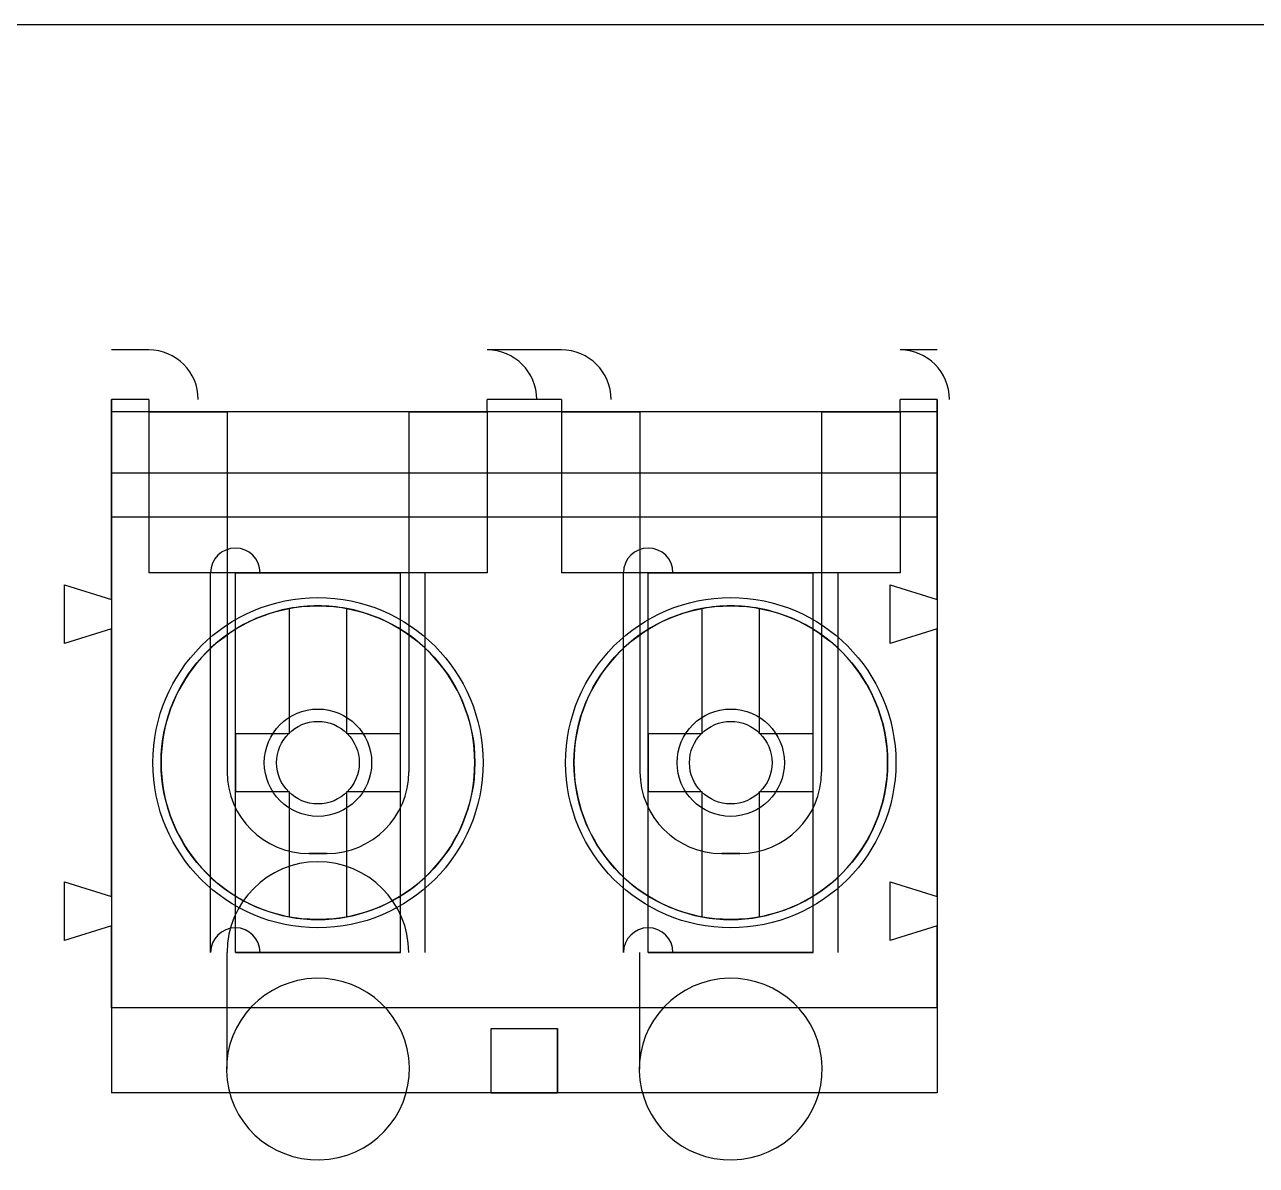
# Model space of a CAD drawing. Header units: millimetres. Extents: x 111.8 to 160, y -132.1 to -43.2.
# Drawn here: x 130.18 to 145.1, y -57 to -43.18 of the extents above; entities that cross this region are included whole.
import ezdxf

# ---------------------------------------------------------------- set-up
doc = ezdxf.new("R2010")
doc.units = ezdxf.units.MM
doc.layers.add('Feature', color=7, linetype='CONTINUOUS')

msp = doc.modelspace()

# ---------------------------------------------------------------- linework, layer by layer
at = {"layer": 'Feature'}
for p, q in [((114.3, -43.18), (157.48, -43.18)), ((114.3, -43.18, 1.58), (157.48, -43.18, 1.58)), ((114.3, -43.18, 1.58), (157.48, -43.18, 1.58)), ((114.3, -43.18), (157.48, -43.18)), ((131.685, -47.1208, 8.13), (131.235, -47.1208, 8.13)), ((131.235, -47.1208, 8.13), (131.235, -47.1208, 5.83)), ((131.685, -47.1208, 8.13), (131.235, -47.1208, 8.13)), ((131.235, -47.1208, 8.13), (131.235, -47.1208, 5.83)), ((131.685, -47.1208, 5.83), (131.235, -47.1208, 5.83)), ((131.685, -47.1208, 5.83), (131.235, -47.1208, 5.83)), ((131.685, -47.1208, 8.13), (131.685, -47.1208, 5.83)), ((131.685, -47.1208, 8.13), (131.685, -47.1208, 5.83)), ((135.785, -47.1208, 5.83), (135.785, -47.1208, 8.13)), ((136.685, -47.1208, 5.83), (135.785, -47.1208, 5.83)), ((136.685, -47.1208, 8.13), (135.785, -47.1208, 8.13)), ((136.685, -47.1208, 8.13), (135.785, -47.1208, 8.13)), ((135.785, -47.1208, 5.83), (135.785, -47.1208, 8.13)), ((136.685, -47.1208, 5.83), (135.785, -47.1208, 5.83)), ((136.685, -47.1208, 8.13), (136.685, -47.1208, 5.83)), ((136.685, -47.1208, 8.13), (136.685, -47.1208, 5.83)), ((140.785, -47.1208, 5.83), (140.785, -47.1208, 8.13)), ((141.235, -47.1208, 8.13), (140.785, -47.1208, 8.13)), ((141.235, -47.1208, 5.83), (140.785, -47.1208, 5.83)), ((141.235, -47.1208, 8.13), (140.785, -47.1208, 8.13)), ((140.785, -47.1208, 5.83), (140.785, -47.1208, 8.13)), ((141.235, -47.1208, 5.83), (140.785, -47.1208, 5.83)), ((141.235, -47.1208, 8.13), (141.235, -47.1208, 5.83)), ((141.235, -47.1208, 8.13), (141.235, -47.1208, 5.83)), ((131.685, -47.7208, 8.73), (131.235, -47.7208, 8.73)), ((131.235, -48.6148, 8.73), (131.235, -47.7208, 8.73)), ((131.685, -47.7208, 8.73), (131.235, -47.7208, 8.73)), ((131.235, -47.7208, 5.23), (131.235, -47.8708, 5.23)), ((131.235, -48.6148, 8.73), (131.235, -47.7208, 8.73)), ((131.685, -47.7208, 5.23), (131.235, -47.7208, 5.23)), ((131.685, -47.7208, 5.23), (131.235, -47.7208, 5.23)), ((131.235, -47.7208, 5.23), (131.235, -47.8708, 5.23)), ((131.685, -47.7208, 8.73), (131.685, -47.8708, 8.73)), ((131.685, -47.7208, 5.23), (131.685, -47.8708, 5.23)), ((131.685, -47.7208, 8.73), (131.685, -47.8708, 8.73)), ((131.685, -47.7208, 5.23), (131.685, -47.8708, 5.23)), ((136.685, -47.7208, 5.23), (135.785, -47.7208, 5.23)), ((135.785, -47.8708, 5.23), (135.785, -47.7208, 5.23)), ((135.785, -47.8708, 8.73), (135.785, -47.7208, 8.73)), ((135.785, -47.8708, 5.23), (135.785, -47.7208, 5.23)), ((136.685, -47.7208, 5.23), (135.785, -47.7208, 5.23)), ((136.685, -47.7208, 8.73), (135.785, -47.7208, 8.73)), ((135.785, -47.8708, 8.73), (135.785, -47.7208, 8.73)), ((136.685, -47.7208, 8.73), (135.785, -47.7208, 8.73)), ((136.685, -47.7208, 5.23), (136.685, -47.8708, 5.23)), ((136.685, -47.7208, 5.23), (136.685, -47.8708, 5.23)), ((136.685, -47.7208, 8.73), (136.685, -47.8708, 8.73)), ((136.685, -47.7208, 8.73), (136.685, -47.8708, 8.73)), ((141.235, -47.7208, 8.73), (140.785, -47.7208, 8.73)), ((140.785, -47.8708, 8.73), (140.785, -47.7208, 8.73)), ((140.785, -47.8708, 8.73), (140.785, -47.7208, 8.73)), ((140.785, -47.8708, 5.23), (140.785, -47.7208, 5.23)), ((141.235, -47.7208, 8.73), (140.785, -47.7208, 8.73)), ((141.235, -47.7208, 5.23), (140.785, -47.7208, 5.23)), ((140.785, -47.8708, 5.23), (140.785, -47.7208, 5.23)), ((141.235, -47.7208, 5.23), (140.785, -47.7208, 5.23)), ((141.235, -48.6148, 8.73), (141.235, -47.7208, 8.73)), ((141.235, -47.7208, 5.23), (141.235, -47.8708, 5.23)), ((141.235, -48.6148, 8.73), (141.235, -47.7208, 8.73)), ((141.235, -47.7208, 5.23), (141.235, -47.8708, 5.23)), ((132.635, -47.8708, 1.63), (131.235, -47.8708, 1.63)), ((131.235, -47.8708, 1.63), (131.235, -56.1208, 1.63)), ((131.235, -47.8708, 5.23), (131.235, -47.8708, 1.63)), ((131.235, -47.8708, 1.63), (131.235, -56.1208, 1.63)), ((131.685, -47.8708, 5.23), (131.235, -47.8708, 5.23)), ((131.235, -47.8708, 5.23), (131.235, -47.8708, 1.63)), ((132.635, -47.8708, 1.63), (131.235, -47.8708, 1.63)), ((131.685, -47.8708, 5.23), (131.235, -47.8708, 5.23)), ((135.785, -47.8708, 8.73), (131.685, -47.8708, 8.73)), ((131.685, -47.8708, 8.13), (131.685, -47.8708, 8.73)), ((135.785, -47.8708, 8.73), (131.685, -47.8708, 8.73)), ((135.785, -47.8708, 8.13), (131.685, -47.8708, 8.13)), ((135.785, -47.8708, 8.13), (131.685, -47.8708, 8.13)), ((131.685, -47.8708, 8.13), (131.685, -49.8208, 8.13)), ((131.685, -47.8708, 8.13), (131.685, -47.8708, 8.73)), ((131.685, -47.8708, 8.13), (131.685, -49.8208, 8.13)), ((131.685, -47.8708, 2.43), (131.685, -49.8208, 2.43)), ((131.685, -47.8708, 5.23), (131.685, -47.8708, 2.43)), ((131.685, -47.8708, 2.43), (132.635, -47.8708, 2.43)), ((131.685, -47.8708, 5.23), (131.685, -47.8708, 2.43)), ((131.685, -47.8708, 2.43), (131.685, -49.8208, 2.43)), ((131.685, -47.8708, 2.43), (132.635, -47.8708, 2.43)), ((132.635, -47.8708, 1.63), (132.635, -52.2308, 1.63)), ((132.635, -47.8708, 1.63), (132.635, -47.8708, 2.43)), ((132.635, -47.8708, 1.63), (132.635, -52.2308, 1.63)), ((132.635, -47.8708, 2.43), (132.635, -49.8208, 2.43)), ((132.635, -47.8708, 1.63), (132.635, -47.8708, 2.43)), ((132.635, -47.8708, 2.43), (132.635, -49.8208, 2.43)), ((134.835, -47.8708, 2.43), (135.785, -47.8708, 2.43)), ((134.835, -47.8708, 2.43), (134.835, -47.8708, 1.63)), ((137.635, -47.8708, 1.63), (134.835, -47.8708, 1.63)), ((137.635, -47.8708, 1.63), (134.835, -47.8708, 1.63)), ((134.835, -47.8708, 1.63), (134.835, -52.2308, 1.63)), ((134.835, -47.8708, 2.43), (134.835, -49.8208, 2.43)), ((134.835, -47.8708, 1.63), (134.835, -52.2308, 1.63)), ((134.835, -47.8708, 2.43), (134.835, -47.8708, 1.63)), ((134.835, -47.8708, 2.43), (134.835, -49.8208, 2.43)), ((134.835, -47.8708, 2.43), (135.785, -47.8708, 2.43)), ((136.685, -47.8708, 5.23), (135.785, -47.8708, 5.23)), ((136.685, -47.8708, 5.23), (135.785, -47.8708, 5.23)), ((135.785, -47.8708, 2.43), (135.785, -47.8708, 5.23)), ((135.785, -47.8708, 2.43), (135.785, -47.8708, 5.23)), ((135.785, -47.8708, 2.43), (135.785, -49.8208, 2.43)), ((135.785, -47.8708, 8.13), (135.785, -49.8208, 8.13)), ((135.785, -47.8708, 8.13), (135.785, -47.8708, 8.73)), ((135.785, -47.8708, 2.43), (135.785, -49.8208, 2.43)), ((135.785, -47.8708, 8.13), (135.785, -47.8708, 8.73)), ((135.785, -47.8708, 8.13), (135.785, -49.8208, 8.13)), ((136.685, -47.8708, 8.13), (136.685, -47.8708, 8.73)), ((136.685, -47.8708, 8.13), (136.685, -49.8208, 8.13)), ((136.685, -47.8708, 2.43), (136.685, -49.8208, 2.43)), ((136.685, -47.8708, 5.23), (136.685, -47.8708, 2.43)), ((136.685, -47.8708, 2.43), (137.635, -47.8708, 2.43)), ((136.685, -47.8708, 5.23), (136.685, -47.8708, 2.43)), ((140.785, -47.8708, 8.73), (136.685, -47.8708, 8.73)), ((140.785, -47.8708, 8.13), (136.685, -47.8708, 8.13)), ((136.685, -47.8708, 8.13), (136.685, -47.8708, 8.73)), ((140.785, -47.8708, 8.73), (136.685, -47.8708, 8.73)), ((136.685, -47.8708, 2.43), (136.685, -49.8208, 2.43)), ((136.685, -47.8708, 2.43), (137.635, -47.8708, 2.43)), ((140.785, -47.8708, 8.13), (136.685, -47.8708, 8.13)), ((136.685, -47.8708, 8.13), (136.685, -49.8208, 8.13)), ((137.635, -47.8708, 1.63), (137.635, -47.8708, 2.43)), ((137.635, -47.8708, 2.43), (137.635, -49.8208, 2.43)), ((137.635, -47.8708, 1.63), (137.635, -52.2308, 1.63)), ((137.635, -47.8708, 1.63), (137.635, -52.2308, 1.63)), ((137.635, -47.8708, 2.43), (137.635, -49.8208, 2.43)), ((137.635, -47.8708, 1.63), (137.635, -47.8708, 2.43)), ((141.235, -47.8708, 1.63), (139.835, -47.8708, 1.63)), ((139.835, -47.8708, 1.63), (139.835, -52.2308, 1.63)), ((139.835, -47.8708, 2.43), (139.835, -49.8208, 2.43)), ((139.835, -47.8708, 2.43), (140.785, -47.8708, 2.43)), ((139.835, -47.8708, 2.43), (139.835, -49.8208, 2.43)), ((139.835, -47.8708, 1.63), (139.835, -52.2308, 1.63)), ((139.835, -47.8708, 2.43), (139.835, -47.8708, 1.63)), ((141.235, -47.8708, 1.63), (139.835, -47.8708, 1.63)), ((139.835, -47.8708, 2.43), (139.835, -47.8708, 1.63)), ((139.835, -47.8708, 2.43), (140.785, -47.8708, 2.43)), ((140.785, -47.8708, 8.13), (140.785, -47.8708, 8.73)), ((140.785, -47.8708, 8.13), (140.785, -49.8208, 8.13)), ((140.785, -47.8708, 2.43), (140.785, -47.8708, 5.23)), ((140.785, -47.8708, 2.43), (140.785, -49.8208, 2.43)), ((140.785, -47.8708, 8.13), (140.785, -49.8208, 8.13)), ((140.785, -47.8708, 8.13), (140.785, -47.8708, 8.73)), ((140.785, -47.8708, 2.43), (140.785, -49.8208, 2.43)), ((140.785, -47.8708, 2.43), (140.785, -47.8708, 5.23)), ((141.235, -47.8708, 5.23), (140.785, -47.8708, 5.23)), ((141.235, -47.8708, 5.23), (140.785, -47.8708, 5.23)), ((141.235, -47.8708, 1.63), (141.235, -56.1208, 1.63)), ((141.235, -47.8708, 1.63), (141.235, -56.1208, 1.63)), ((141.235, -47.8708, 5.23), (141.235, -47.8708, 1.63)), ((141.235, -47.8708, 5.23), (141.235, -47.8708, 1.63)), ((141.235, -48.6148, 8.73), (131.235, -48.6148, 8.73)), ((131.235, -49.1448, 13.03), (131.235, -48.6148, 8.73)), ((131.235, -49.1448, 13.03), (131.235, -48.6148, 8.73)), ((141.235, -48.6148, 8.73), (131.235, -48.6148, 8.73)), ((141.235, -49.1448, 13.03), (141.235, -48.6148, 8.73)), ((141.235, -49.1448, 13.03), (141.235, -48.6148, 8.73)), ((131.235, -50.1433, 13.03), (131.235, -49.1448, 13.03)), ((141.235, -49.1448, 13.03), (131.235, -49.1448, 13.03)), ((141.235, -49.1448, 13.03), (131.235, -49.1448, 13.03)), ((131.235, -50.1433, 13.03), (131.235, -49.1448, 13.03)), ((141.235, -50.1433, 13.03), (141.235, -49.1448, 13.03)), ((141.235, -50.1433, 13.03), (141.235, -49.1448, 13.03)), ((135.785, -49.8208, 8.13), (131.685, -49.8208, 8.13)), ((135.785, -49.8208, 8.13), (131.685, -49.8208, 8.13)), ((131.685, -49.8208, 2.43), (131.685, -49.8208, 8.13)), ((132.635, -49.8208, 2.43), (131.685, -49.8208, 2.43)), ((131.685, -49.8208, 2.43), (131.685, -49.8208, 8.13)), ((132.635, -49.8208, 2.43), (131.685, -49.8208, 2.43)), ((132.435, -49.8208, 3.68), (132.435, -49.8208, 5.58)), ((132.435, -54.4208, 5.58), (132.435, -49.8208, 5.58)), ((132.435, -54.4208, 3.68), (132.435, -49.8208, 3.68)), ((132.435, -49.8208, 3.68), (132.435, -49.8208, 5.58)), ((132.435, -54.4208, 5.58), (132.435, -49.8208, 5.58)), ((132.435, -54.4208, 3.68), (132.435, -49.8208, 3.68)), ((134.835, -49.8208, 2.43), (132.635, -49.8208, 2.43)), ((132.635, -49.8208, 2.43), (132.635, -52.2308, 2.43)), ((134.835, -49.8208, 2.43), (132.635, -49.8208, 2.43)), ((132.635, -49.8208, 2.43), (132.635, -52.2308, 2.43)), ((134.735, -49.8208, 3.38), (132.735, -49.8208, 3.38)), ((132.735, -49.8208, 5.88), (134.735, -49.8208, 5.88)), ((132.735, -54.4208, 5.88), (132.735, -49.8208, 5.88)), ((132.735, -49.8208, 5.88), (134.735, -49.8208, 5.88)), ((132.735, -54.4208, 5.88), (132.735, -49.8208, 5.88)), ((132.735, -54.4208, 3.38), (132.735, -49.8208, 3.38)), ((134.735, -49.8208, 3.38), (132.735, -49.8208, 3.38)), ((132.735, -54.4208, 3.38), (132.735, -49.8208, 3.38)), ((134.735, -54.4208, 3.38), (134.735, -49.8208, 3.38)), ((134.735, -54.4208, 5.88), (134.735, -49.8208, 5.88)), ((134.735, -54.4208, 5.88), (134.735, -49.8208, 5.88)), ((134.735, -54.4208, 3.38), (134.735, -49.8208, 3.38)), ((134.835, -49.8208, 2.43), (134.835, -52.2308, 2.43)), ((135.785, -49.8208, 2.43), (134.835, -49.8208, 2.43)), ((135.785, -49.8208, 2.43), (134.835, -49.8208, 2.43)), ((134.835, -49.8208, 2.43), (134.835, -52.2308, 2.43)), ((135.035, -49.8208, 5.58), (135.035, -49.8208, 3.68)), ((135.035, -54.4208, 3.68), (135.035, -49.8208, 3.68)), ((135.035, -54.4208, 5.58), (135.035, -49.8208, 5.58)), ((135.035, -49.8208, 5.58), (135.035, -49.8208, 3.68)), ((135.035, -54.4208, 3.68), (135.035, -49.8208, 3.68)), ((135.035, -54.4208, 5.58), (135.035, -49.8208, 5.58)), ((135.785, -49.8208, 2.43), (135.785, -49.8208, 8.13)), ((135.785, -49.8208, 2.43), (135.785, -49.8208, 8.13)), ((136.685, -49.8208, 2.43), (136.685, -49.8208, 8.13)), ((137.635, -49.8208, 2.43), (136.685, -49.8208, 2.43)), ((140.785, -49.8208, 8.13), (136.685, -49.8208, 8.13)), ((136.685, -49.8208, 2.43), (136.685, -49.8208, 8.13)), ((137.635, -49.8208, 2.43), (136.685, -49.8208, 2.43)), ((140.785, -49.8208, 8.13), (136.685, -49.8208, 8.13)), ((137.435, -49.8208, 3.68), (137.435, -49.8208, 5.58)), ((137.435, -54.4208, 5.58), (137.435, -49.8208, 5.58)), ((137.435, -54.4208, 3.68), (137.435, -49.8208, 3.68)), ((137.435, -49.8208, 3.68), (137.435, -49.8208, 5.58)), ((137.435, -54.4208, 5.58), (137.435, -49.8208, 5.58)), ((137.435, -54.4208, 3.68), (137.435, -49.8208, 3.68)), ((139.835, -49.8208, 2.43), (137.635, -49.8208, 2.43)), ((137.635, -49.8208, 2.43), (137.635, -52.2308, 2.43)), ((139.835, -49.8208, 2.43), (137.635, -49.8208, 2.43)), ((137.635, -49.8208, 2.43), (137.635, -52.2308, 2.43)), ((139.735, -49.8208, 3.38), (137.735, -49.8208, 3.38)), ((137.735, -49.8208, 5.88), (139.735, -49.8208, 5.88)), ((137.735, -54.4208, 5.88), (137.735, -49.8208, 5.88)), ((137.735, -49.8208, 5.88), (139.735, -49.8208, 5.88)), ((137.735, -54.4208, 5.88), (137.735, -49.8208, 5.88)), ((137.735, -54.4208, 3.38), (137.735, -49.8208, 3.38)), ((139.735, -49.8208, 3.38), (137.735, -49.8208, 3.38)), ((137.735, -54.4208, 3.38), (137.735, -49.8208, 3.38)), ((139.735, -54.4208, 3.38), (139.735, -49.8208, 3.38)), ((139.735, -54.4208, 5.88), (139.735, -49.8208, 5.88)), ((139.735, -54.4208, 5.88), (139.735, -49.8208, 5.88)), ((139.735, -54.4208, 3.38), (139.735, -49.8208, 3.38)), ((140.785, -49.8208, 2.43), (139.835, -49.8208, 2.43)), ((140.785, -49.8208, 2.43), (139.835, -49.8208, 2.43)), ((139.835, -49.8208, 2.43), (139.835, -52.2308, 2.43)), ((139.835, -49.8208, 2.43), (139.835, -52.2308, 2.43)), ((140.035, -49.8208, 5.58), (140.035, -49.8208, 3.68)), ((140.035, -54.4208, 3.68), (140.035, -49.8208, 3.68)), ((140.035, -54.4208, 5.58), (140.035, -49.8208, 5.58)), ((140.035, -49.8208, 5.58), (140.035, -49.8208, 3.68)), ((140.035, -54.4208, 3.68), (140.035, -49.8208, 3.68)), ((140.035, -54.4208, 5.58), (140.035, -49.8208, 5.58)), ((140.785, -49.8208, 2.43), (140.785, -49.8208, 8.13)), ((140.785, -49.8208, 2.43), (140.785, -49.8208, 8.13)), ((130.665, -49.9658, 13.03), (131.235, -50.1433, 13.03)), ((130.665, -50.6758, 13.03), (130.665, -49.9658, 13.03)), ((130.665, -49.9658, 8.73), (130.665, -49.9658, 13.03)), ((130.665, -49.9658, 13.03), (131.235, -50.1433, 13.03)), ((130.665, -49.9658, 8.73), (131.235, -50.1433, 8.73)), ((130.665, -50.6758, 8.73), (130.665, -49.9658, 8.73)), ((130.665, -49.9658, 8.73), (131.235, -50.1433, 8.73)), ((130.665, -50.6758, 13.03), (130.665, -49.9658, 13.03)), ((130.665, -49.9658, 8.73), (130.665, -49.9658, 13.03)), ((130.665, -50.6758, 8.73), (130.665, -49.9658, 8.73)), ((140.665, -50.6758, 13.03), (140.665, -49.9658, 13.03)), ((140.665, -49.9658, 13.03), (141.235, -50.1433, 13.03)), ((140.665, -50.6758, 8.73), (140.665, -49.9658, 8.73)), ((140.665, -49.9658, 8.73), (141.235, -50.1433, 8.73)), ((140.665, -49.9658, 8.73), (140.665, -49.9658, 13.03)), ((140.665, -49.9658, 13.03), (141.235, -50.1433, 13.03)), ((140.665, -49.9658, 8.73), (141.235, -50.1433, 8.73)), ((140.665, -50.6758, 13.03), (140.665, -49.9658, 13.03)), ((140.665, -49.9658, 8.73), (140.665, -49.9658, 13.03)), ((140.665, -50.6758, 8.73), (140.665, -49.9658, 8.73)), ((131.235, -50.1433, 8.73), (131.235, -50.4983, 8.73)), ((131.235, -50.1433, 8.73), (131.235, -50.1433, 13.03)), ((131.235, -50.1433, 8.73), (131.235, -50.1433, 13.03)), ((131.235, -50.1433, 8.73), (131.235, -50.4983, 8.73)), ((133.385, -50.2533, 12.83), (133.385, -50.2533, 12.13)), ((133.385, -50.2533, 12.83), (133.385, -51.7708, 12.83)), ((133.385, -50.2533, 12.83), (133.385, -51.7708, 12.83)), ((133.385, -50.2533, 12.83), (133.385, -50.2533, 12.13)), ((133.385, -50.2533, 12.13), (133.385, -51.7708, 12.13)), ((133.385, -50.2533, 12.13), (133.385, -51.7708, 12.13)), ((134.085, -50.2533, 12.83), (134.085, -50.2533, 12.13)), ((134.085, -51.7708, 12.13), (134.085, -50.2533, 12.13)), ((134.085, -51.7708, 12.83), (134.085, -50.2533, 12.83)), ((134.085, -51.7708, 12.13), (134.085, -50.2533, 12.13)), ((134.085, -50.2533, 12.83), (134.085, -50.2533, 12.13)), ((134.085, -51.7708, 12.83), (134.085, -50.2533, 12.83)), ((138.385, -50.2533, 12.83), (138.385, -50.2533, 12.13)), ((138.385, -50.2533, 12.83), (138.385, -51.7708, 12.83)), ((138.385, -50.2533, 12.83), (138.385, -51.7708, 12.83)), ((138.385, -50.2533, 12.83), (138.385, -50.2533, 12.13)), ((138.385, -50.2533, 12.13), (138.385, -51.7708, 12.13)), ((138.385, -50.2533, 12.13), (138.385, -51.7708, 12.13)), ((139.085, -50.2533, 12.83), (139.085, -50.2533, 12.13)), ((139.085, -51.7708, 12.13), (139.085, -50.2533, 12.13)), ((139.085, -51.7708, 12.83), (139.085, -50.2533, 12.83)), ((139.085, -51.7708, 12.13), (139.085, -50.2533, 12.13)), ((139.085, -50.2533, 12.83), (139.085, -50.2533, 12.13)), ((139.085, -51.7708, 12.83), (139.085, -50.2533, 12.83)), ((141.235, -50.1433, 8.73), (141.235, -50.1433, 13.03)), ((141.235, -50.1433, 8.73), (141.235, -50.4983, 8.73)), ((141.235, -50.1433, 8.73), (141.235, -50.4983, 8.73)), ((141.235, -50.1433, 8.73), (141.235, -50.1433, 13.03)), ((131.235, -50.4983, 13.03), (130.665, -50.6758, 13.03)), ((131.235, -50.4983, 8.73), (130.665, -50.6758, 8.73)), ((131.235, -50.4983, 13.03), (130.665, -50.6758, 13.03)), ((131.235, -50.4983, 8.73), (130.665, -50.6758, 8.73)), ((131.235, -53.7433, 13.03), (131.235, -50.4983, 13.03)), ((131.235, -50.4983, 8.73), (131.235, -50.4983, 13.03)), ((131.235, -53.7433, 13.03), (131.235, -50.4983, 13.03)), ((131.235, -50.4983, 8.73), (131.235, -50.4983, 13.03)), ((141.235, -50.4983, 13.03), (140.665, -50.6758, 13.03)), ((141.235, -50.4983, 13.03), (140.665, -50.6758, 13.03)), ((141.235, -50.4983, 8.73), (140.665, -50.6758, 8.73)), ((141.235, -50.4983, 8.73), (140.665, -50.6758, 8.73)), ((141.235, -50.4983, 8.73), (141.235, -50.4983, 13.03)), ((141.235, -53.7433, 13.03), (141.235, -50.4983, 13.03)), ((141.235, -53.7433, 13.03), (141.235, -50.4983, 13.03)), ((141.235, -50.4983, 8.73), (141.235, -50.4983, 13.03)), ((130.665, -50.6758, 8.73), (130.665, -50.6758, 13.03)), ((130.665, -50.6758, 8.73), (130.665, -50.6758, 13.03)), ((140.665, -50.6758, 8.73), (140.665, -50.6758, 13.03)), ((140.665, -50.6758, 8.73), (140.665, -50.6758, 13.03)), ((132.735, -51.7708, 12.83), (132.735, -52.4708, 12.83)), ((133.385, -51.7708, 12.83), (132.735, -51.7708, 12.83)), ((133.385, -51.7708, 12.13), (132.735, -51.7708, 12.13)), ((132.735, -51.7708, 12.13), (132.735, -52.4708, 12.13)), ((133.385, -51.7708, 12.83), (132.735, -51.7708, 12.83)), ((133.385, -51.7708, 12.13), (132.735, -51.7708, 12.13)), ((132.735, -51.7708, 12.83), (132.735, -51.7708, 12.13)), ((132.735, -51.7708, 12.83), (132.735, -51.7708, 12.13)), ((132.735, -51.7708, 12.13), (132.735, -52.4708, 12.13)), ((132.735, -51.7708, 12.83), (132.735, -52.4708, 12.83)), ((133.385, -51.7708, 12.83), (133.385, -51.7708, 12.13)), ((133.385, -51.7708, 12.83), (133.385, -51.7708, 12.13)), ((134.735, -51.7708, 12.13), (134.085, -51.7708, 12.13)), ((134.085, -51.7708, 12.13), (134.085, -51.7708, 12.83)), ((134.735, -51.7708, 12.83), (134.085, -51.7708, 12.83)), ((134.735, -51.7708, 12.83), (134.085, -51.7708, 12.83)), ((134.735, -51.7708, 12.13), (134.085, -51.7708, 12.13)), ((134.085, -51.7708, 12.13), (134.085, -51.7708, 12.83)), ((134.735, -52.4708, 12.13), (134.735, -51.7708, 12.13)), ((134.735, -52.4708, 12.83), (134.735, -51.7708, 12.83)), ((134.735, -52.4708, 12.13), (134.735, -51.7708, 12.13)), ((134.735, -51.7708, 12.83), (134.735, -51.7708, 12.13)), ((134.735, -52.4708, 12.83), (134.735, -51.7708, 12.83)), ((134.735, -51.7708, 12.83), (134.735, -51.7708, 12.13)), ((137.735, -51.7708, 12.83), (137.735, -52.4708, 12.83)), ((138.385, -51.7708, 12.83), (137.735, -51.7708, 12.83)), ((138.385, -51.7708, 12.13), (137.735, -51.7708, 12.13)), ((137.735, -51.7708, 12.13), (137.735, -52.4708, 12.13)), ((138.385, -51.7708, 12.83), (137.735, -51.7708, 12.83)), ((138.385, -51.7708, 12.13), (137.735, -51.7708, 12.13)), ((137.735, -51.7708, 12.83), (137.735, -51.7708, 12.13)), ((137.735, -51.7708, 12.83), (137.735, -51.7708, 12.13)), ((137.735, -51.7708, 12.13), (137.735, -52.4708, 12.13)), ((137.735, -51.7708, 12.83), (137.735, -52.4708, 12.83)), ((138.385, -51.7708, 12.83), (138.385, -51.7708, 12.13)), ((138.385, -51.7708, 12.83), (138.385, -51.7708, 12.13)), ((139.735, -51.7708, 12.13), (139.085, -51.7708, 12.13)), ((139.085, -51.7708, 12.13), (139.085, -51.7708, 12.83)), ((139.735, -51.7708, 12.83), (139.085, -51.7708, 12.83)), ((139.735, -51.7708, 12.83), (139.085, -51.7708, 12.83)), ((139.735, -51.7708, 12.13), (139.085, -51.7708, 12.13)), ((139.085, -51.7708, 12.13), (139.085, -51.7708, 12.83)), ((139.735, -52.4708, 12.13), (139.735, -51.7708, 12.13)), ((139.735, -52.4708, 12.83), (139.735, -51.7708, 12.83)), ((139.735, -52.4708, 12.13), (139.735, -51.7708, 12.13)), ((139.735, -51.7708, 12.83), (139.735, -51.7708, 12.13)), ((139.735, -52.4708, 12.83), (139.735, -51.7708, 12.83)), ((139.735, -51.7708, 12.83), (139.735, -51.7708, 12.13)), ((131.735, -52.1208, 13.03), (131.735, -52.1208, 8.13)), ((131.735, -52.1208, 13.03), (131.735, -52.1208, 8.13)), ((131.835, -52.1208, 8.13), (131.835, -52.1208, 12.83)), ((131.835, -52.1208, 8.13), (131.835, -52.1208, 12.83)), ((133.235, -52.1208, 2.43), (133.235, -52.1208, -1.97)), ((133.235, -52.1208, 2.43), (133.235, -52.1208, -1.97)), ((134.385, -52.1208), (134.385, -52.1208, 1.58)), ((134.385, -52.1208), (134.385, -52.1208, 1.58)), ((136.735, -52.1208, 13.03), (136.735, -52.1208, 8.13)), ((136.735, -52.1208, 13.03), (136.735, -52.1208, 8.13)), ((136.835, -52.1208, 8.13), (136.835, -52.1208, 12.83)), ((136.835, -52.1208, 8.13), (136.835, -52.1208, 12.83)), ((138.235, -52.1208, 2.43), (138.235, -52.1208, -1.97)), ((138.235, -52.1208, 2.43), (138.235, -52.1208, -1.97)), ((139.385, -52.1208), (139.385, -52.1208, 1.58)), ((139.385, -52.1208), (139.385, -52.1208, 1.58)), ((132.635, -52.2308, 1.63), (132.635, -52.2308, 2.43)), ((132.635, -52.2308, 1.63), (132.635, -52.2308, 2.43)), ((134.835, -52.2308, 2.43), (134.835, -52.2308, 1.63)), ((134.835, -52.2308, 2.43), (134.835, -52.2308, 1.63)), ((137.635, -52.2308, 1.63), (137.635, -52.2308, 2.43)), ((137.635, -52.2308, 1.63), (137.635, -52.2308, 2.43)), ((139.835, -52.2308, 2.43), (139.835, -52.2308, 1.63)), ((139.835, -52.2308, 2.43), (139.835, -52.2308, 1.63)), ((132.735, -52.4708, 12.83), (133.385, -52.4708, 12.83)), ((132.735, -52.4708, 12.13), (133.385, -52.4708, 12.13)), ((132.735, -52.4708, 12.83), (132.735, -52.4708, 12.13)), ((132.735, -52.4708, 12.83), (133.385, -52.4708, 12.83)), ((132.735, -52.4708, 12.83), (132.735, -52.4708, 12.13)), ((132.735, -52.4708, 12.13), (133.385, -52.4708, 12.13)), ((133.385, -52.4708, 12.83), (133.385, -53.9883, 12.83)), ((133.385, -52.4708, 12.13), (133.385, -53.9883, 12.13)), ((133.385, -52.4708, 12.83), (133.385, -53.9883, 12.83)), ((133.385, -52.4708, 12.13), (133.385, -52.4708, 12.83)), ((133.385, -52.4708, 12.13), (133.385, -53.9883, 12.13)), ((133.385, -52.4708, 12.13), (133.385, -52.4708, 12.83)), ((134.085, -53.9883, 12.13), (134.085, -52.4708, 12.13)), ((134.085, -52.4708, 12.13), (134.735, -52.4708, 12.13)), ((134.085, -53.9883, 12.83), (134.085, -52.4708, 12.83)), ((134.085, -52.4708, 12.83), (134.735, -52.4708, 12.83)), ((134.085, -53.9883, 12.83), (134.085, -52.4708, 12.83)), ((134.085, -53.9883, 12.13), (134.085, -52.4708, 12.13)), ((134.085, -52.4708, 12.83), (134.085, -52.4708, 12.13)), ((134.085, -52.4708, 12.83), (134.735, -52.4708, 12.83)), ((134.085, -52.4708, 12.83), (134.085, -52.4708, 12.13)), ((134.085, -52.4708, 12.13), (134.735, -52.4708, 12.13)), ((134.735, -52.4708, 12.83), (134.735, -52.4708, 12.13)), ((134.735, -52.4708, 12.83), (134.735, -52.4708, 12.13)), ((137.735, -52.4708, 12.83), (138.385, -52.4708, 12.83)), ((137.735, -52.4708, 12.13), (138.385, -52.4708, 12.13)), ((137.735, -52.4708, 12.83), (137.735, -52.4708, 12.13)), ((137.735, -52.4708, 12.83), (138.385, -52.4708, 12.83)), ((137.735, -52.4708, 12.83), (137.735, -52.4708, 12.13)), ((137.735, -52.4708, 12.13), (138.385, -52.4708, 12.13)), ((138.385, -52.4708, 12.83), (138.385, -53.9883, 12.83)), ((138.385, -52.4708, 12.13), (138.385, -53.9883, 12.13)), ((138.385, -52.4708, 12.83), (138.385, -53.9883, 12.83)), ((138.385, -52.4708, 12.13), (138.385, -52.4708, 12.83)), ((138.385, -52.4708, 12.13), (138.385, -53.9883, 12.13)), ((138.385, -52.4708, 12.13), (138.385, -52.4708, 12.83)), ((139.085, -53.9883, 12.13), (139.085, -52.4708, 12.13)), ((139.085, -52.4708, 12.13), (139.735, -52.4708, 12.13)), ((139.085, -53.9883, 12.83), (139.085, -52.4708, 12.83)), ((139.085, -52.4708, 12.83), (139.735, -52.4708, 12.83)), ((139.085, -53.9883, 12.83), (139.085, -52.4708, 12.83)), ((139.085, -53.9883, 12.13), (139.085, -52.4708, 12.13)), ((139.085, -52.4708, 12.83), (139.085, -52.4708, 12.13)), ((139.085, -52.4708, 12.83), (139.735, -52.4708, 12.83)), ((139.085, -52.4708, 12.83), (139.085, -52.4708, 12.13)), ((139.085, -52.4708, 12.13), (139.735, -52.4708, 12.13)), ((139.735, -52.4708, 12.83), (139.735, -52.4708, 12.13)), ((139.735, -52.4708, 12.83), (139.735, -52.4708, 12.13)), ((133.845, -53.2208, 1.63), (133.625, -53.2208, 1.63)), ((133.625, -53.2208, 1.63), (133.625, -53.2208, 2.43)), ((133.845, -53.2208, 1.63), (133.625, -53.2208, 1.63)), ((133.625, -53.2208, 1.63), (133.625, -53.2208, 2.43)), ((133.625, -53.2208, 2.43), (133.845, -53.2208, 2.43)), ((133.625, -53.2208, 2.43), (133.845, -53.2208, 2.43)), ((133.845, -53.2208, 2.43), (133.845, -53.2208, 1.63)), ((133.845, -53.2208, 2.43), (133.845, -53.2208, 1.63)), ((138.845, -53.2208, 1.63), (138.625, -53.2208, 1.63)), ((138.625, -53.2208, 2.43), (138.845, -53.2208, 2.43)), ((138.625, -53.2208, 1.63), (138.625, -53.2208, 2.43)), ((138.845, -53.2208, 1.63), (138.625, -53.2208, 1.63)), ((138.625, -53.2208, 1.63), (138.625, -53.2208, 2.43)), ((138.625, -53.2208, 2.43), (138.845, -53.2208, 2.43)), ((138.845, -53.2208, 2.43), (138.845, -53.2208, 1.63)), ((138.845, -53.2208, 2.43), (138.845, -53.2208, 1.63)), ((130.665, -53.5658, 13.03), (131.235, -53.7433, 13.03)), ((130.665, -54.2758, 13.03), (130.665, -53.5658, 13.03)), ((130.665, -53.5658, 8.73), (130.665, -53.5658, 13.03)), ((130.665, -53.5658, 13.03), (131.235, -53.7433, 13.03)), ((130.665, -53.5658, 8.73), (131.235, -53.7433, 8.73)), ((130.665, -54.2758, 8.73), (130.665, -53.5658, 8.73)), ((130.665, -53.5658, 8.73), (131.235, -53.7433, 8.73)), ((130.665, -54.2758, 13.03), (130.665, -53.5658, 13.03)), ((130.665, -53.5658, 8.73), (130.665, -53.5658, 13.03)), ((130.665, -54.2758, 8.73), (130.665, -53.5658, 8.73)), ((140.665, -54.2758, 13.03), (140.665, -53.5658, 13.03)), ((140.665, -53.5658, 13.03), (141.235, -53.7433, 13.03)), ((140.665, -54.2758, 8.73), (140.665, -53.5658, 8.73)), ((140.665, -53.5658, 8.73), (141.235, -53.7433, 8.73)), ((140.665, -53.5658, 8.73), (140.665, -53.5658, 13.03)), ((140.665, -53.5658, 13.03), (141.235, -53.7433, 13.03)), ((140.665, -53.5658, 8.73), (141.235, -53.7433, 8.73)), ((140.665, -54.2758, 13.03), (140.665, -53.5658, 13.03)), ((140.665, -53.5658, 8.73), (140.665, -53.5658, 13.03)), ((140.665, -54.2758, 8.73), (140.665, -53.5658, 8.73)), ((131.235, -53.7433, 8.73), (131.235, -54.0983, 8.73)), ((131.235, -53.7433, 8.73), (131.235, -53.7433, 13.03)), ((131.235, -53.7433, 8.73), (131.235, -53.7433, 13.03)), ((131.235, -53.7433, 8.73), (131.235, -54.0983, 8.73)), ((141.235, -53.7433, 8.73), (141.235, -53.7433, 13.03)), ((141.235, -53.7433, 8.73), (141.235, -54.0983, 8.73)), ((141.235, -53.7433, 8.73), (141.235, -54.0983, 8.73)), ((141.235, -53.7433, 8.73), (141.235, -53.7433, 13.03)), ((133.385, -53.9883, 12.83), (133.385, -53.9883, 12.13)), ((133.385, -53.9883, 12.83), (133.385, -53.9883, 12.13)), ((134.085, -53.9883, 12.83), (134.085, -53.9883, 12.13)), ((134.085, -53.9883, 12.83), (134.085, -53.9883, 12.13)), ((138.385, -53.9883, 12.83), (138.385, -53.9883, 12.13)), ((138.385, -53.9883, 12.83), (138.385, -53.9883, 12.13)), ((139.085, -53.9883, 12.83), (139.085, -53.9883, 12.13)), ((139.085, -53.9883, 12.83), (139.085, -53.9883, 12.13)), ((131.235, -54.0983, 13.03), (130.665, -54.2758, 13.03)), ((131.235, -54.0983, 8.73), (130.665, -54.2758, 8.73)), ((131.235, -54.0983, 13.03), (130.665, -54.2758, 13.03)), ((131.235, -54.0983, 8.73), (130.665, -54.2758, 8.73)), ((131.235, -55.0908, 13.03), (131.235, -54.0983, 13.03)), ((131.235, -54.0983, 8.73), (131.235, -54.0983, 13.03)), ((131.235, -55.0908, 13.03), (131.235, -54.0983, 13.03)), ((131.235, -54.0983, 8.73), (131.235, -54.0983, 13.03)), ((141.235, -54.0983, 13.03), (140.665, -54.2758, 13.03)), ((141.235, -54.0983, 13.03), (140.665, -54.2758, 13.03)), ((141.235, -54.0983, 8.73), (140.665, -54.2758, 8.73)), ((141.235, -54.0983, 8.73), (140.665, -54.2758, 8.73)), ((141.235, -54.0983, 8.73), (141.235, -54.0983, 13.03)), ((141.235, -55.0908, 13.03), (141.235, -54.0983, 13.03)), ((141.235, -55.0908, 13.03), (141.235, -54.0983, 13.03)), ((141.235, -54.0983, 8.73), (141.235, -54.0983, 13.03)), ((130.665, -54.2758, 8.73), (130.665, -54.2758, 13.03)), ((130.665, -54.2758, 8.73), (130.665, -54.2758, 13.03)), ((140.665, -54.2758, 8.73), (140.665, -54.2758, 13.03)), ((140.665, -54.2758, 8.73), (140.665, -54.2758, 13.03)), ((132.435, -54.4208, 3.68), (132.435, -54.4208, 5.58)), ((132.435, -54.4208, 3.68), (132.435, -54.4208, 5.58)), ((132.635, -55.8326, 6.98), (132.635, -54.4208, 6.98)), ((132.635, -55.8326, 6.98), (132.635, -54.4208, 6.98)), ((132.735, -54.4208, 5.88), (133.735, -54.4208, 5.88)), ((134.735, -54.4208, 3.38), (132.735, -54.4208, 3.38)), ((132.735, -54.4208, 5.88), (133.735, -54.4208, 5.88)), ((134.735, -54.4208, 3.38), (132.735, -54.4208, 3.38)), ((133.735, -54.4208, 5.88), (134.735, -54.4208, 5.88)), ((133.735, -54.4208, 5.88), (134.735, -54.4208, 5.88)), ((135.035, -54.4208, 5.58), (135.035, -54.4208, 3.68)), ((135.035, -54.4208, 5.58), (135.035, -54.4208, 3.68)), ((137.435, -54.4208, 3.68), (137.435, -54.4208, 5.58)), ((137.435, -54.4208, 3.68), (137.435, -54.4208, 5.58)), ((137.635, -55.8326, 6.98), (137.635, -54.4208, 6.98)), ((137.635, -55.8326, 6.98), (137.635, -54.4208, 6.98)), ((137.735, -54.4208, 5.88), (138.735, -54.4208, 5.88)), ((139.735, -54.4208, 3.38), (137.735, -54.4208, 3.38)), ((137.735, -54.4208, 5.88), (138.735, -54.4208, 5.88)), ((139.735, -54.4208, 3.38), (137.735, -54.4208, 3.38)), ((138.735, -54.4208, 5.88), (139.735, -54.4208, 5.88)), ((138.735, -54.4208, 5.88), (139.735, -54.4208, 5.88)), ((140.035, -54.4208, 5.58), (140.035, -54.4208, 3.68)), ((140.035, -54.4208, 5.58), (140.035, -54.4208, 3.68)), ((131.235, -55.0908, 13.03), (131.235, -56.1208, 4.63)), ((141.235, -55.0908, 13.03), (131.235, -55.0908, 13.03)), ((141.235, -55.0908, 13.03), (131.235, -55.0908, 13.03)), ((131.235, -55.0908, 13.03), (131.235, -56.1208, 4.63)), ((141.235, -55.0908, 13.03), (141.235, -56.1208, 4.63)), ((141.235, -55.0908, 13.03), (141.235, -56.1208, 4.63)), ((135.835, -56.1208, 4.63), (135.835, -55.3409, 10.99)), ((135.835, -55.3409, 10.99), (136.635, -55.3409, 10.99)), ((135.835, -56.1208, 10.99), (135.835, -55.3409, 10.99)), ((135.835, -55.3409, 10.99), (136.635, -55.3409, 10.99)), ((135.835, -56.1208, 4.63), (135.835, -55.3409, 10.99)), ((135.835, -56.1208, 10.99), (135.835, -55.3409, 10.99)), ((136.635, -55.3409, 10.99), (136.635, -56.1208, 4.63)), ((136.635, -56.1208, 10.99), (136.635, -55.3409, 10.99)), ((136.635, -55.3409, 10.99), (136.635, -56.1208, 4.63)), ((136.635, -56.1208, 10.99), (136.635, -55.3409, 10.99)), ((141.235, -56.1208, 1.63), (131.235, -56.1208, 1.63)), ((131.235, -56.1208, 1.63), (131.235, -56.1208, 4.63)), ((135.835, -56.1208, 4.63), (131.235, -56.1208, 4.63)), ((131.235, -56.1208, 1.63), (131.235, -56.1208, 4.63)), ((141.235, -56.1208, 1.63), (131.235, -56.1208, 1.63)), ((135.835, -56.1208, 4.63), (131.235, -56.1208, 4.63)), ((135.835, -56.1208, 10.99), (136.635, -56.1208, 10.99)), ((135.835, -56.1208, 4.63), (135.835, -56.1208, 10.99)), ((135.835, -56.1208, 10.99), (136.635, -56.1208, 10.99)), ((135.835, -56.1208, 4.63), (135.835, -56.1208, 10.99)), ((141.235, -56.1208, 4.63), (136.635, -56.1208, 4.63)), ((136.635, -56.1208, 10.99), (136.635, -56.1208, 4.63)), ((141.235, -56.1208, 4.63), (136.635, -56.1208, 4.63)), ((136.635, -56.1208, 10.99), (136.635, -56.1208, 4.63)), ((141.235, -56.1208, 1.63), (141.235, -56.1208, 4.63)), ((141.235, -56.1208, 1.63), (141.235, -56.1208, 4.63))]:
    msp.add_line(p, q, dxfattribs=at)
for centre, radius in [((133.735, -52.1208), 2), ((133.735, -52.1208), 2), ((133.735, -52.1208), 2), ((133.735, -52.1208), 2), ((138.735, -52.1208), 2), ((138.735, -52.1208), 2), ((138.735, -52.1208), 2), ((138.735, -52.1208), 2), ((133.735, -52.1208), 1.9), ((133.735, -52.1208), 1.9), ((138.735, -52.1208), 1.9), ((138.735, -52.1208), 1.9), ((133.735, -52.1208), 0.65), ((133.735, -52.1208), 0.65), ((133.735, -52.1208), 0.65), ((133.735, -52.1208), 0.65), ((138.735, -52.1208), 0.65), ((138.735, -52.1208), 0.65), ((138.735, -52.1208), 0.65), ((138.735, -52.1208), 0.65), ((133.735, -52.1208), 0.5), ((133.735, -52.1208), 0.5), ((133.735, -52.1208), 0.5), ((133.735, -52.1208), 0.5), ((138.735, -52.1208), 0.5), ((138.735, -52.1208), 0.5), ((138.735, -52.1208), 0.5), ((138.735, -52.1208), 0.5)]:
    msp.add_circle(centre, radius, dxfattribs=at)
for centre, radius, start, end in [((131.685, -47.7208, 5.83), 0.6, 0, 90), ((131.685, -47.7208, 5.83), 0.6, 0, 90), ((135.785, -47.7208, 5.83), 0.6, 0, 90), ((135.785, -47.7208, 5.83), 0.6, 0, 90), ((136.685, -47.7208, 5.83), 0.6, 0, 90), ((136.685, -47.7208, 5.83), 0.6, 0, 90), ((140.785, -47.7208, 5.83), 0.6, 0, 90), ((140.785, -47.7208, 5.83), 0.6, 0, 90), ((131.235, -47.7208, 8.13), 0, 90, 0), ((131.235, -47.7208, 5.83), 0, 90, 0), ((131.235, -47.7208, 8.13), 0, 90, 0), ((131.235, -47.7208, 5.83), 0, 90, 0), ((131.685, -47.7208, 8.13), 0, 90, 0), ((131.685, -47.7208, 8.13), 0, 90, 0), ((135.785, -47.7208, 8.13), 0, 90, 0), ((135.785, -47.7208, 8.13), 0, 90, 0), ((136.685, -47.7208, 8.13), 0, 90, 0), ((136.685, -47.7208, 8.13), 0, 90, 0), ((140.785, -47.7208, 8.13), 0, 90, 0), ((140.785, -47.7208, 8.13), 0, 90, 0), ((141.235, -47.7208, 5.83), 0, 90, 0), ((141.235, -47.7208, 8.13), 0, 90, 0), ((141.235, -47.7208, 8.13), 0, 90, 0), ((141.235, -47.7208, 5.83), 0, 90, 0), ((132.735, -49.8208, 5.58), 0.3, 0, 180), ((132.735, -49.8208, 5.58), 0.3, 0, 180), ((137.735, -49.8208, 5.58), 0.3, 0, 180), ((137.735, -49.8208, 5.58), 0.3, 0, 180), ((132.735, -49.8208, 3.68), 0, 180, 0), ((132.735, -49.8208, 3.68), 0, 180, 0), ((134.735, -49.8208, 3.68), 0, 0, 0), ((134.735, -49.8208, 5.58), 0, 0, 0), ((134.735, -49.8208, 3.68), 0, 0, 0), ((134.735, -49.8208, 5.58), 0, 0, 0), ((137.735, -49.8208, 3.68), 0, 180, 0), ((137.735, -49.8208, 3.68), 0, 180, 0), ((139.735, -49.8208, 3.68), 0, 0, 0), ((139.735, -49.8208, 5.58), 0, 0, 0), ((139.735, -49.8208, 3.68), 0, 0, 0), ((139.735, -49.8208, 5.58), 0, 0, 0), ((133.735, -52.1208, 12.83), 1.9, 100.615, 180), ((133.735, -52.1208, 12.83), 1.9, 100.615, 180), ((133.735, -52.1208, 12.13), 1.9, 79.3849, 100.615), ((133.735, -52.1208, 12.13), 1.9, 79.3849, 100.615), ((133.735, -52.1208, 12.83), 1.9, -79.3849, 79.3849), ((133.735, -52.1208, 12.83), 1.9, -79.3849, 79.3849), ((138.735, -52.1208, 12.83), 1.9, 100.615, 180), ((138.735, -52.1208, 12.83), 1.9, 100.615, 180), ((138.735, -52.1208, 12.13), 1.9, 79.3849, 100.615), ((138.735, -52.1208, 12.13), 1.9, 79.3849, 100.615), ((138.735, -52.1208, 12.83), 1.9, -79.3849, 79.3849), ((138.735, -52.1208, 12.83), 1.9, -79.3849, 79.3849), ((133.735, -52.1208, 12.83), 1.9, 180, -100.615), ((133.735, -52.1208, 12.83), 1.9, 180, -100.615), ((138.735, -52.1208, 12.83), 1.9, 180, -100.615), ((138.735, -52.1208, 12.83), 1.9, 180, -100.615), ((133.625, -52.2308, 1.63), 0.99, 180, -90), ((133.625, -52.2308, 1.63), 0.99, 180, -90), ((133.625, -52.2308, 2.43), 0.99, 180, -90), ((133.625, -52.2308, 2.43), 0.99, 180, -90), ((133.845, -52.2308, 1.63), 0.99, -90, 0), ((133.845, -52.2308, 2.43), 0.99, -90, 0), ((133.845, -52.2308, 1.63), 0.99, -90, 0), ((133.845, -52.2308, 2.43), 0.99, -90, 0), ((138.625, -52.2308, 1.63), 0.99, 180, -90), ((138.625, -52.2308, 2.43), 0.99, 180, -90), ((138.625, -52.2308, 1.63), 0.99, 180, -90), ((138.625, -52.2308, 2.43), 0.99, 180, -90), ((138.845, -52.2308, 1.63), 0.99, -90, 0), ((138.845, -52.2308, 2.43), 0.99, -90, 0), ((138.845, -52.2308, 2.43), 0.99, -90, 0), ((138.845, -52.2308, 1.63), 0.99, -90, 0), ((133.735, -54.4208, 6.98), 1.1, 0, 180), ((133.735, -54.4208, 6.98), 1.1, 0, 180), ((138.735, -54.4208, 6.98), 1.1, 180, 180), ((138.735, -54.4208, 6.98), 1.1, 180, 180), ((133.735, -52.1208, 12.13), 1.9, -100.615, -79.3849), ((133.735, -52.1208, 12.13), 1.9, -100.615, -79.3849), ((138.735, -52.1208, 12.13), 1.9, -100.615, -79.3849), ((138.735, -52.1208, 12.13), 1.9, -100.615, -79.3849), ((132.735, -54.4208, 5.58), 0.3, 0, 180), ((132.735, -54.4208, 5.58), 0.3, 0, 180), ((137.735, -54.4208, 5.58), 0.3, 0, 180), ((137.735, -54.4208, 5.58), 0.3, 0, 180), ((132.735, -54.4208, 3.68), 0, 180, 0), ((132.735, -54.4208, 3.68), 0, 180, 0), ((133.735, -54.4208, 6.98), 0, 180, 0), ((133.735, -54.4208, 6.98), 0, 180, 0), ((134.735, -54.4208, 3.68), 0, 0, 0), ((134.735, -54.4208, 5.58), 0, 0, 0), ((134.735, -54.4208, 5.58), 0, 0, 0), ((134.735, -54.4208, 3.68), 0, 0, 0), ((137.735, -54.4208, 3.68), 0, 180, 0), ((137.735, -54.4208, 3.68), 0, 180, 0), ((138.735, -54.4208, 6.98), 0.00000000742, 180, 180), ((138.735, -54.4208, 6.98), 0.00000000742, 180, 180), ((139.735, -54.4208, 3.68), 0, 0, 0), ((139.735, -54.4208, 5.58), 0, 0, 0), ((139.735, -54.4208, 5.58), 0, 0, 0), ((139.735, -54.4208, 3.68), 0, 0, 0)]:
    msp.add_arc(centre, radius, start, end, dxfattribs=at)
for centre in [(133.735, -55.8326, 6.98), (133.735, -55.8326, 6.98), (138.735, -55.8326, 6.98), (138.735, -55.8326, 6.98)]:
    msp.add_ellipse(centre, major_axis=(-1.1, -0.1349), ratio=0.992566, start_param=0, end_param=6.28318, dxfattribs=at)

doc.saveas('drawing.dxf')
